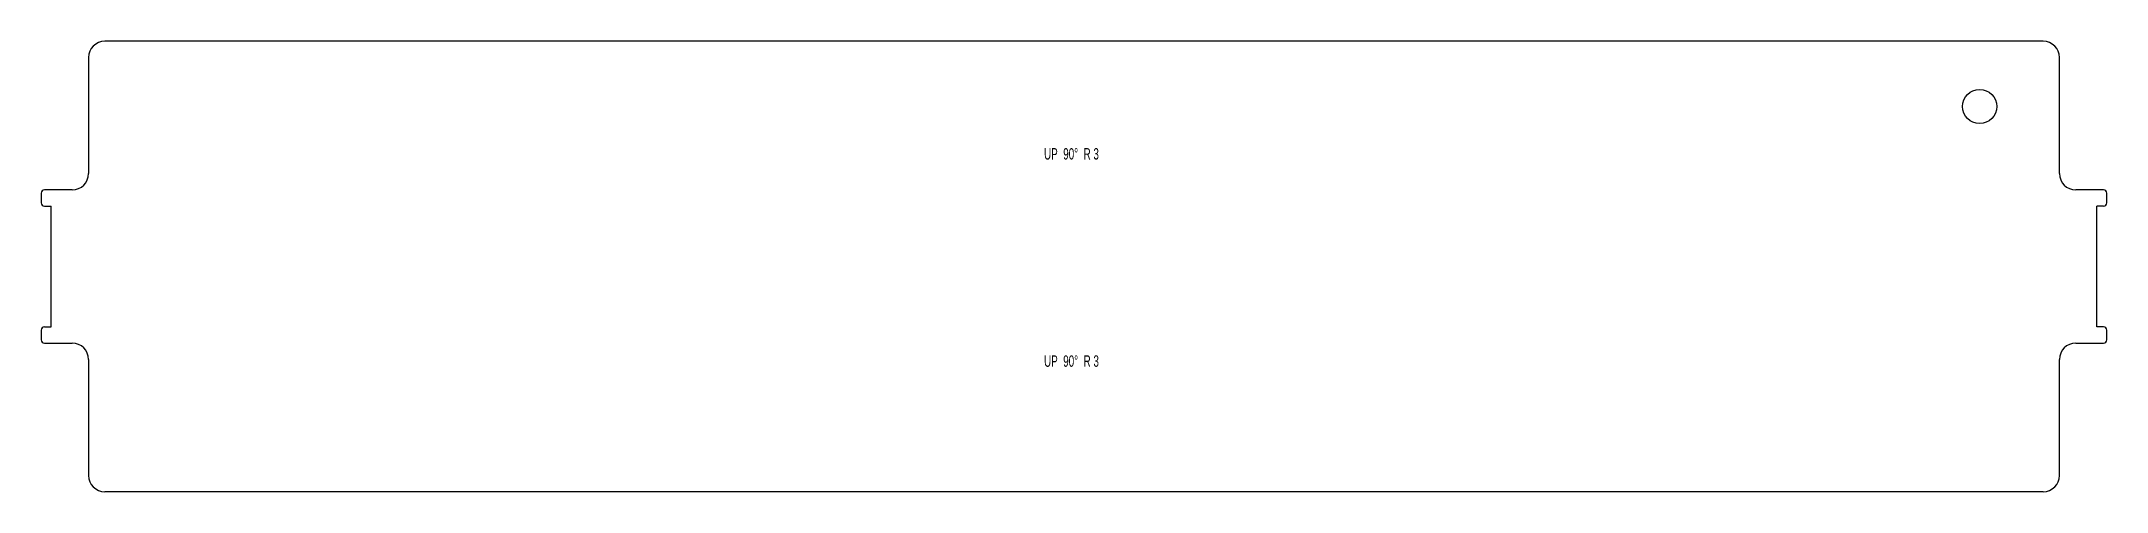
# Model space of a CAD drawing. Header units: millimetres. Extents: x 3 to 637, y 3 to 141.
import ezdxf

# ---------------------------------------------------------------- set-up
doc = ezdxf.new("R2010")
doc.units = ezdxf.units.MM
doc.layers.add('CUT', color=7, linetype='Continuous', lineweight=25)
doc.styles.add('SLDTEXTSTYLE0', font='TXT', dxfattribs={"width": 0.645833})

msp = doc.modelspace()

# ---------------------------------------------------------------- linework, layer by layer
at = {"layer": 'CUT', "color": 3}
for p, q in [((617.5, 141.2), (22.5, 141.2)), ((17.5, 136.2), (17.5, 100.6)), ((622.5, 100.6), (622.5, 136.2)), ((12.5, 95.6), (4, 95.6)), ((636, 95.6), (627.5, 95.6)), ((3, 94.6), (3, 91.6)), ((4, 90.6), (6, 90.6)), ((6, 53.6), (6, 90.6)), ((636, 90.6), (634, 90.6)), ((634, 53.6), (634, 90.6)), ((637, 91.6), (637, 94.6)), ((3, 52.6), (3, 49.6)), ((4, 53.6), (6, 53.6)), ((636, 53.6), (634, 53.6)), ((637, 49.6), (637, 52.6)), ((4, 48.6), (12.5, 48.6)), ((627.5, 48.6), (636, 48.6)), ((17.5, 43.6), (17.5, 8)), ((622.5, 8), (622.5, 43.6)), ((617.5, 3), (22.5, 3))]:
    msp.add_line(p, q, dxfattribs=at)
msp.add_circle((598, 121.2), 5.25, dxfattribs=at)
for centre, radius, start, end in [((22.5, 136.2), 5, 90, 180), ((617.5, 136.2), 5, 0, 90), ((4, 94.6), 1, 90, 180), ((12.5, 100.6), 5, 270, 0), ((627.5, 100.6), 5, 180, 270), ((636, 94.6), 1, 0, 90), ((4, 91.6), 1, 180, 270), ((636, 91.6), 1, 270, 0), ((4, 52.6), 1, 90, 180), ((636, 52.6), 1, 0, 90), ((4, 49.6), 1, 180, 270), ((12.5, 43.6), 5, 0, 90), ((627.5, 43.6), 5, 90, 180), ((636, 49.6), 1, 270, 0), ((22.5, 8), 5, 180, 270), ((617.5, 8), 5, 270, 0)]:
    msp.add_arc(centre, radius, start, end, dxfattribs=at)

# ---------------------------------------------------------------- texts
at = {"color": 7, "linetype": 'Continuous', "lineweight": 0, "char_height": 3.5, "attachment_point": 2, "style": 'SLDTEXTSTYLE0'}
for insert in [(319.23, 108.42), (319.23, 44.83)]:
    msp.add_mtext('UP  90°  R 3', dxfattribs=dict(at, insert=insert))

doc.saveas('drawing.dxf')
